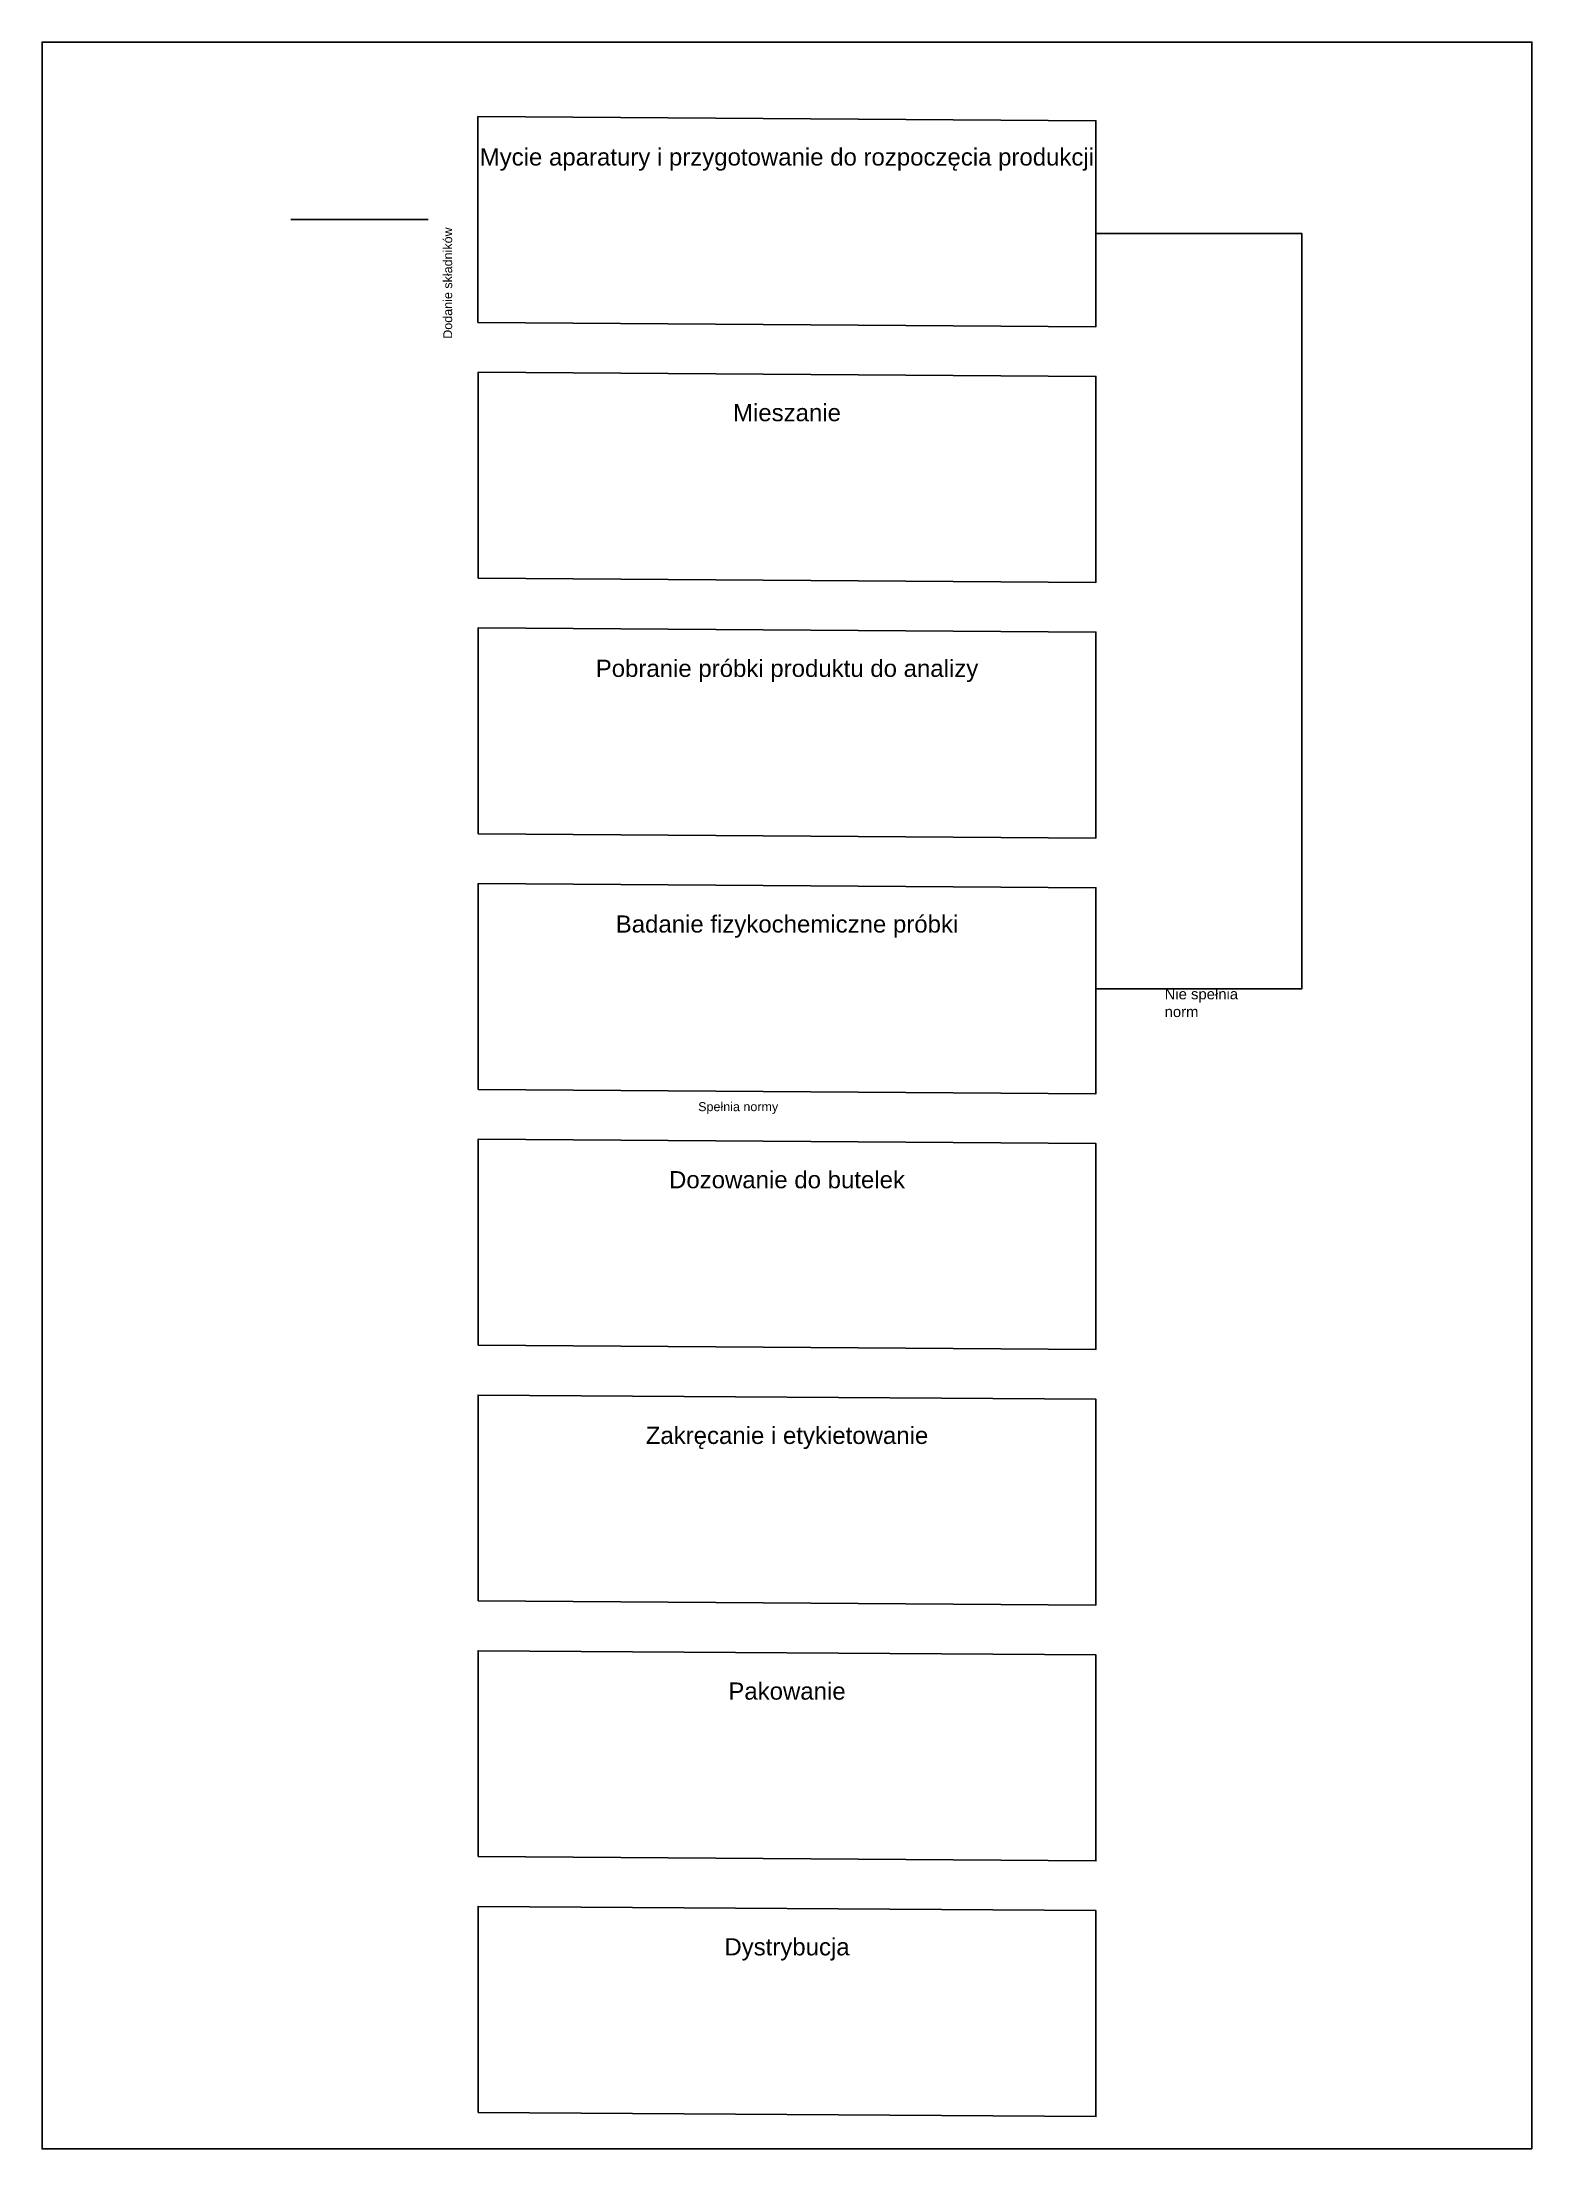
# Model space of a CAD drawing. Header units: millimetres. Extents: x 0 to 420, y 80 to 674.
import ezdxf
from ezdxf.enums import TextEntityAlignment as Align

# ---------------------------------------------------------------- set-up
doc = ezdxf.new("R2010")
doc.units = ezdxf.units.MM
doc.styles.get("Standard").update_dxf_attribs({"font": 'Arial.ttf'})

# ---------------------------------------------------------------- blocks, each defined once
blk = doc.blocks.new('*U5')
blk.add_lwpolyline([(-45, -29.39), (45, -30), (45, 0), (-45, 0.61)], close=True)
blk.add_attdef('ETAP', text='', height=2.5).set_placement((0, -6.52), align=Align.CENTER)
at = {"flags": 1}
blk.add_attdef('URZĄDZENIE', (-43.6, -27.98), '', height=2.5, dxfattribs=at)
at = {"flags": 5}
blk.add_attdef('CZAS_TRWANIA', text='', height=2.5, dxfattribs=at).set_placement((42.99, -27.7), align=Align.RIGHT)
blk = doc.blocks.new('Strzałka')
blk.add_lwpolyline([(0, -7.24, 0, 4, 0), (0, -4.24, 0, 0, 0), (0, 0, 0, 0, 0)], format="xyseb")
blk.add_attdef('PODPIS', (-1.14, -2.84), '', height=1.31)
blk = doc.blocks.new('*U4')
blk.add_lwpolyline([(-45, -29.39), (45, -30), (45, 0), (-45, 0.61)], close=True)
blk.add_attdef('ETAP', text='', height=2.5).set_placement((0, -6.52), align=Align.CENTER)
at = {"flags": 1}
blk.add_attdef('URZĄDZENIE', (-43.6, -27.98), '', height=2.5, dxfattribs=at)
at = {"flags": 5}
blk.add_attdef('CZAS_TRWANIA', text='', height=2.5, dxfattribs=at).set_placement((42.99, -27.7), align=Align.RIGHT)

msp = doc.modelspace()

# ---------------------------------------------------------------- linework, layer by layer
for p, q in [((108.84, 623.95), (70.13, 623.95)), ((297.09, 620.01), (306.77, 620.01))]:
    msp.add_line(p, q)
msp.add_lwpolyline([(419.98, 80), (419.98, 673.97), (0, 673.97), (0, 80)], close=True)
msp.add_lwpolyline([(297.09, 407.09), (355.16, 407.09), (355.16, 620.01), (297.09, 620.01)])

# ---------------------------------------------------------------- block references
at = {"xscale": 1.935561101539947, "yscale": 1.935561101539947, "zscale": 1.935561101539947}
for name, p, values in [('*U5', (209.96, 651.8), {'ETAP': 'Mycie aparatury i przygotowanie do rozpoczęcia produkcji'}), ('*U5', (209.99, 579.71), {'ETAP': 'Mieszanie'}), ('*U4', (209.99, 507.62), {'ETAP': 'Pobranie próbki produktu do analizy'}), ('*U5', (209.99, 435.54), {'ETAP': 'Badanie fizykochemiczne próbki'}), ('*U5', (209.99, 363.45), {'ETAP': 'Dozowanie do butelek'}), ('*U5', (209.99, 291.36), {'ETAP': 'Zakręcanie i etykietowanie'}), ('*U5', (209.99, 219.27), {'ETAP': 'Pakowanie'}), ('*U4', (209.99, 147.17), {'ETAP': 'Dystrybucja'})]:
    msp.add_blockref(name, p, dxfattribs=at).add_auto_attribs(values)
ref = msp.add_blockref('Strzałka', (108.84, 623.95), dxfattribs=dict(xscale=1.935561101539947, yscale=1.935561101539947, zscale=1.935561101539947, rotation=90))
ref.add_attrib('PODPIS', 'Dodanie składników', dxfattribs={"height": 2.5279, "rotation": 90}).set_placement((114.33, 621.74), align=Align.MIDDLE_RIGHT)
at = {"xscale": 1.935561101539947, "yscale": 1.935561101539947, "zscale": 1.935561101539947, "rotation": 270}
msp.add_blockref('Strzałka', (311.09, 620.01), dxfattribs=at)
at = {"xscale": 1.935561101539947, "yscale": 1.935561101539947, "zscale": 1.935561101539947}
for p in [(209.99, 594.32), (209.99, 522.24), (209.99, 450.15), (209.99, 305.97), (209.99, 233.89), (209.73, 161.78)]:
    msp.add_blockref('Strzałka', p, dxfattribs=at)
ref = msp.add_blockref('Strzałka', (209.72, 378.06), dxfattribs=dict(xscale=1.935561101539947, yscale=1.935561101539947, zscale=1.935561101539947))
ref.add_attrib('PODPIS', 'Spełnia normy', dxfattribs={"height": 2.5279}).set_placement((207.51, 372.57), align=Align.RIGHT)

# ---------------------------------------------------------------- texts
at = {"insert": (316.45, 407.09), "char_height": 2.9957, "attachment_point": 1}
msp.add_mtext('Nie spełnia\\Pnorm', dxfattribs=at)

doc.saveas('drawing.dxf')
